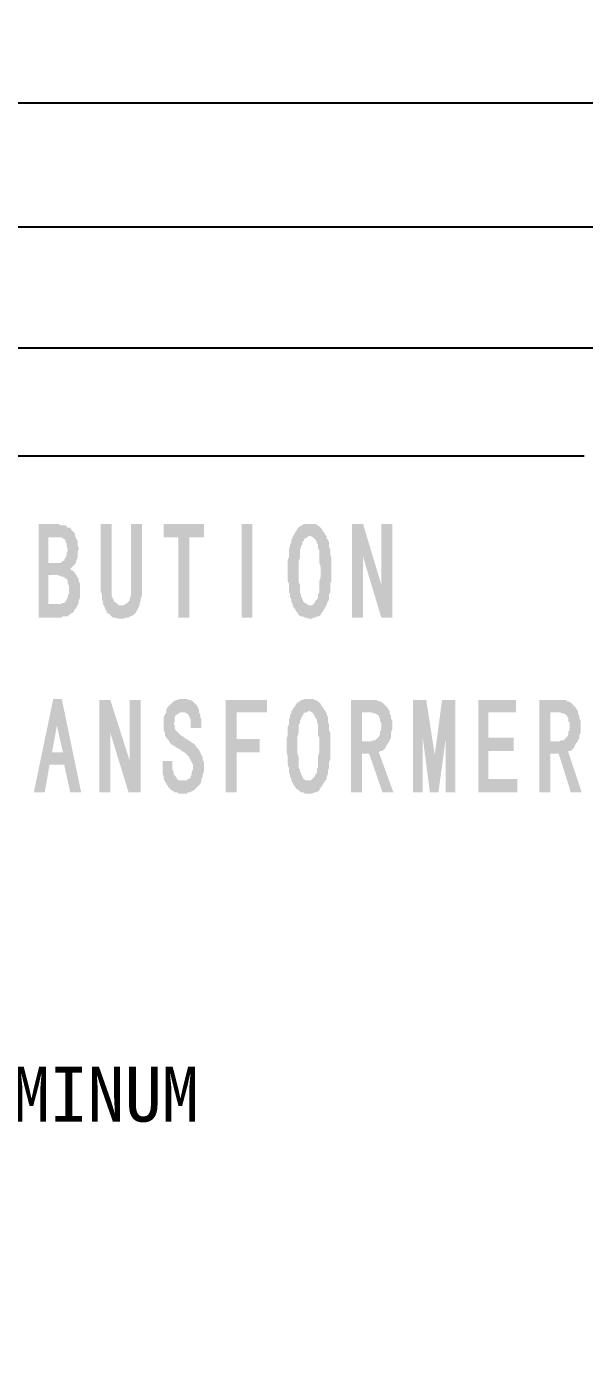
# Model space of a CAD drawing. Header units: millimetres. Extents: x 183355 to 194386, y -190559 to -183233.
# Drawn here: x 194319.7 to 194345.5, y -190002.9 to -189941.2 of the extents above; entities that cross this region are included whole.
import ezdxf

# ---------------------------------------------------------------- set-up
doc = ezdxf.new("R2010")
doc.units = ezdxf.units.MM
doc.header["$LTSCALE"] = 13
doc.layers.add('2', color=3, linetype='Continuous')
doc.layers.add('PDF_Geometry', color=7, linetype='Continuous')
doc.styles.add('PDF FangSong', font='simfang.ttf')
doc.styles.get("Standard").update_dxf_attribs({"font": 'gbenor.shx', "bigfont": 'gbcbig.shx'})
doc.dimstyles.new('ISO-25', dxfattribs={"dimtxt": 2.5, "dimasz": 2.5, "dimexe": 1.25, "dimexo": 0.625, "dimtad": 1, "dimtxsty": 'Standard', "dimcen": 2.5, "dimadec": 0, "dimazin": 0, "dimtfac": 1, "dimtmove": 0, "dimatfit": 3, "dimfxl": 1, "dimarcsym": 0})

# ---------------------------------------------------------------- blocks, each defined once
blk = doc.blocks.new('*D243')
at = {"layer": '2', "color": 0, "linetype": 'Continuous', "lineweight": -2}
for p, q in [((194212.499, -189957.798), (194212.499, -189949.167)), ((194352.466, -189957.798), (194352.466, -189949.167)), ((194214.999, -189950.417), (194349.966, -189950.417))]:
    blk.add_line(p, q, dxfattribs=at)
at = {"layer": '2', "color": 0, "linetype": 'Continuous'}
for points in [[(194214.999, -189950), (194214.999, -189950.834), (194212.499, -189950.417)], [(194349.966, -189950), (194349.966, -189950.834), (194352.466, -189950.417)]]:
    blk.add_solid(points, dxfattribs=at)
at = {"layer": 'Defpoints', "color": 0, "linetype": 'Continuous'}
for p in [(194352.466, -189950.417), (194212.499, -189958.423), (194352.466, -189958.423)]:
    blk.add_point(p, dxfattribs=at)
at = {"layer": '2', "color": 0, "linetype": 'Continuous', "insert": (194282.483, -189948.542), "char_height": 2.5, "attachment_point": 5}
blk.add_mtext('140', dxfattribs=at)
blk = doc.blocks.new('*D244')
at = {"layer": '2', "color": 0, "linetype": 'Continuous', "lineweight": -2}
for p, q in [((194207.5, -189955.383), (194207.5, -189943.427)), ((194357.521, -189955.383), (194357.521, -189943.427)), ((194210, -189944.677), (194355.021, -189944.677))]:
    blk.add_line(p, q, dxfattribs=at)
at = {"layer": '2', "color": 0, "linetype": 'Continuous'}
for points in [[(194210, -189944.261), (194210, -189945.094), (194207.5, -189944.677)], [(194355.021, -189944.261), (194355.021, -189945.094), (194357.521, -189944.677)]]:
    blk.add_solid(points, dxfattribs=at)
at = {"layer": 'Defpoints', "color": 0, "linetype": 'Continuous'}
for p in [(194357.521, -189944.677), (194207.5, -189956.008), (194357.521, -189956.008)]:
    blk.add_point(p, dxfattribs=at)
at = {"layer": '2', "color": 0, "linetype": 'Continuous', "insert": (194282.511, -189942.802), "char_height": 2.5, "attachment_point": 5}
blk.add_mtext('150', dxfattribs=at)

msp = doc.modelspace()

# ---------------------------------------------------------------- hatches: boundary and pattern name
at = {"layer": '2', "linetype": 'Continuous', "transparency": 33554559}
for points in [[(194321.182, -189964.152), (194320.283, -189964.152), (194320.283, -189968.477), (194321.182, -189968.477), (194321.238, -189968.477), (194321.35, -189968.477), (194321.406, -189968.421), (194321.519, -189968.421), (194321.631, -189968.421), (194321.687, -189968.365), (194321.743, -189968.308), (194321.856, -189968.252), (194321.912, -189968.196), (194321.912, -189968.14), (194321.968, -189968.084), (194322.024, -189968.028), (194322.08, -189967.915), (194320.732, -189967.859), (194320.732, -189966.511), (194321.182, -189966.511), (194322.024, -189966.511), (194321.968, -189966.455), (194321.912, -189966.343), (194321.799, -189966.286), (194321.743, -189966.23), (194321.687, -189966.23), (194321.743, -189966.23), (194321.799, -189966.174), (194321.856, -189966.118), (194321.968, -189966.006), (194320.732, -189965.949), (194320.732, -189964.77), (194321.238, -189964.77), (194321.968, -189964.714), (194321.968, -189964.601), (194321.912, -189964.545), (194321.856, -189964.489), (194321.799, -189964.433), (194321.743, -189964.321), (194321.631, -189964.321), (194321.575, -189964.264), (194321.519, -189964.208), (194321.406, -189964.208), (194321.294, -189964.208)], [(194323.653, -189964.152), (194323.147, -189964.152), (194323.147, -189967.185), (194323.147, -189967.241), (194323.204, -189967.41), (194323.204, -189967.522), (194323.204, -189967.634), (194323.26, -189967.747), (194323.26, -189967.859), (194323.316, -189967.971), (194323.372, -189968.084), (194323.372, -189968.14), (194323.428, -189968.14), (194323.428, -189968.252), (194323.541, -189968.308), (194323.597, -189968.365), (194323.653, -189968.421), (194323.709, -189968.477), (194323.821, -189968.477), (194323.934, -189968.533), (194323.99, -189968.533), (194324.102, -189968.533), (194324.215, -189968.533), (194324.327, -189968.477), (194324.439, -189968.477), (194324.495, -189968.421), (194324.552, -189968.421), (194324.664, -189968.365), (194324.72, -189968.308), (194324.776, -189968.252), (194324.832, -189968.14), (194324.889, -189968.028), (194324.945, -189967.915), (194324.102, -189967.915), (194323.99, -189967.915), (194323.934, -189967.859), (194323.878, -189967.803), (194323.765, -189967.747), (194323.765, -189967.691), (194323.709, -189967.578), (194323.653, -189967.466), (194323.653, -189967.354), (194323.653, -189967.185)], [(194325.057, -189964.152), (194324.552, -189964.152), (194324.552, -189967.185), (194324.552, -189967.354), (194324.552, -189967.466), (194324.495, -189967.578), (194324.495, -189967.691), (194324.439, -189967.747), (194324.383, -189967.803), (194324.271, -189967.859), (194324.215, -189967.915), (194324.102, -189967.915), (194324.945, -189967.915), (194324.945, -189967.803), (194325.001, -189967.691), (194325.001, -189967.578), (194325.057, -189967.466), (194325.057, -189967.297), (194325.057, -189967.185)], [(194327.922, -189964.152), (194326.068, -189964.152), (194326.068, -189964.77), (194326.742, -189964.77), (194326.742, -189968.477), (194327.248, -189968.477), (194327.248, -189964.77), (194327.922, -189964.77)], [(194330.168, -189968.477), (194329.663, -189968.477), (194329.663, -189964.152), (194330.168, -189964.152)], [(194332.808, -189964.152), (194332.696, -189964.152), (194332.64, -189964.152), (194332.527, -189964.152), (194332.471, -189964.208), (194332.359, -189964.264), (194332.303, -189964.321), (194332.246, -189964.377), (194332.19, -189964.489), (194332.134, -189964.545), (194332.078, -189964.658), (194332.022, -189964.714), (194332.808, -189964.714), (194332.864, -189964.714), (194332.977, -189964.77), (194333.033, -189964.826), (194333.089, -189964.882), (194333.145, -189964.995), (194333.145, -189965.051), (194333.201, -189965.107), (194333.201, -189965.219), (194333.201, -189965.275), (194333.257, -189965.388), (194333.257, -189965.5), (194333.257, -189965.669), (194333.257, -189965.781), (194333.257, -189965.949), (194333.314, -189966.118), (194333.314, -189966.286), (194333.314, -189966.455), (194333.314, -189966.623), (194333.257, -189966.792), (194333.257, -189966.96), (194333.257, -189967.073), (194333.257, -189967.185), (194333.257, -189967.297), (194333.201, -189967.41), (194333.201, -189967.466), (194333.201, -189967.578), (194333.145, -189967.634), (194333.089, -189967.691), (194333.033, -189967.803), (194332.977, -189967.859), (194332.92, -189967.915), (194332.808, -189967.915), (194333.538, -189967.971), (194333.594, -189967.915), (194333.594, -189967.859), (194333.651, -189967.747), (194333.707, -189967.634), (194333.707, -189967.522), (194333.707, -189967.41), (194333.763, -189967.297), (194333.763, -189967.185), (194333.763, -189967.073), (194333.763, -189966.904), (194333.819, -189966.792), (194333.819, -189966.623), (194333.819, -189966.455), (194333.819, -189966.286), (194333.819, -189966.174), (194333.819, -189966.006), (194333.819, -189965.837), (194333.819, -189965.725), (194333.763, -189965.556), (194333.763, -189965.444), (194333.763, -189965.332), (194333.707, -189965.219), (194333.707, -189965.107), (194333.707, -189964.995), (194333.651, -189964.882), (194333.594, -189964.826), (194333.594, -189964.714), (194333.538, -189964.658), (194333.482, -189964.545), (194333.426, -189964.489), (194333.37, -189964.377), (194333.314, -189964.321), (194333.257, -189964.264), (194333.145, -189964.208), (194333.089, -189964.152), (194332.977, -189964.152), (194332.92, -189964.152)], [(194335.279, -189964.152), (194334.774, -189964.152), (194334.774, -189968.477), (194335.279, -189968.477), (194335.279, -189965.669)], [(194335.279, -189964.152), (194335.279, -189965.669), (194336.122, -189968.477), (194336.122, -189966.96)], [(194336.628, -189964.152), (194336.122, -189964.152), (194336.122, -189966.96), (194336.122, -189968.477), (194336.628, -189968.477)], [(194321.968, -189964.714), (194321.238, -189964.77), (194321.35, -189964.77), (194321.406, -189964.826), (194321.519, -189964.882), (194321.519, -189964.938), (194321.575, -189965.051), (194321.575, -189965.163), (194321.631, -189965.332), (194321.631, -189965.388), (194321.575, -189965.5), (194321.575, -189965.612), (194321.519, -189965.725), (194321.462, -189965.781), (194321.462, -189965.837), (194321.35, -189965.893), (194321.294, -189965.949), (194321.182, -189965.949), (194320.732, -189965.949), (194321.968, -189966.006), (194322.024, -189965.893), (194322.024, -189965.837), (194322.08, -189965.725), (194322.08, -189965.612), (194322.08, -189965.444), (194322.136, -189965.332), (194322.136, -189965.275), (194322.08, -189965.163), (194322.08, -189965.051), (194322.08, -189964.938), (194322.024, -189964.826)], [(194332.022, -189964.714), (194332.022, -189964.77), (194331.966, -189964.882), (194331.966, -189964.995), (194331.909, -189965.107), (194331.909, -189965.163), (194331.853, -189965.332), (194331.853, -189965.444), (194331.853, -189965.556), (194331.853, -189965.669), (194331.797, -189965.837), (194331.797, -189966.006), (194331.797, -189966.174), (194331.797, -189966.286), (194331.797, -189966.343), (194331.797, -189966.455), (194331.797, -189966.623), (194331.797, -189966.792), (194331.853, -189966.904), (194331.853, -189967.073), (194331.853, -189967.185), (194331.853, -189967.297), (194331.909, -189967.41), (194331.909, -189967.522), (194331.966, -189967.634), (194331.966, -189967.747), (194332.022, -189967.859), (194332.022, -189967.915), (194332.078, -189968.028), (194332.134, -189968.084), (194332.19, -189968.196), (194332.246, -189968.252), (194332.303, -189968.365), (194332.415, -189968.421), (194332.471, -189968.421), (194332.583, -189968.477), (194332.64, -189968.477), (194332.752, -189968.533), (194332.808, -189968.533), (194332.92, -189968.533), (194332.977, -189968.477), (194333.089, -189968.477), (194333.145, -189968.421), (194333.257, -189968.421), (194333.314, -189968.365), (194333.37, -189968.252), (194333.426, -189968.196), (194333.482, -189968.084), (194333.538, -189968.028), (194333.538, -189967.971), (194332.808, -189967.915), (194332.752, -189967.915), (194332.696, -189967.859), (194332.583, -189967.803), (194332.527, -189967.747), (194332.471, -189967.634), (194332.471, -189967.578), (194332.415, -189967.522), (194332.415, -189967.41), (194332.359, -189967.354), (194332.359, -189967.241), (194332.359, -189967.073), (194332.359, -189966.96), (194332.303, -189966.848), (194332.303, -189966.68), (194332.303, -189966.511), (194332.303, -189966.286), (194332.303, -189966.174), (194332.303, -189966.006), (194332.303, -189965.893), (194332.359, -189965.725), (194332.359, -189965.556), (194332.359, -189965.444), (194332.359, -189965.332), (194332.415, -189965.219), (194332.415, -189965.163), (194332.471, -189965.107), (194332.471, -189964.995), (194332.527, -189964.938), (194332.583, -189964.826), (194332.696, -189964.77), (194332.752, -189964.714), (194332.808, -189964.714)], [(194322.024, -189966.511), (194321.182, -189966.511), (194321.294, -189966.567), (194321.35, -189966.567), (194321.462, -189966.623), (194321.519, -189966.68), (194321.575, -189966.68), (194321.631, -189966.792), (194321.631, -189966.904), (194321.687, -189967.017), (194321.687, -189967.185), (194321.687, -189967.354), (194321.631, -189967.466), (194321.631, -189967.578), (194321.575, -189967.634), (194321.519, -189967.747), (194321.462, -189967.803), (194321.406, -189967.803), (194321.294, -189967.859), (194321.182, -189967.859), (194321.125, -189967.859), (194320.732, -189967.859), (194322.08, -189967.915), (194322.136, -189967.803), (194322.136, -189967.691), (194322.193, -189967.578), (194322.193, -189967.466), (194322.193, -189967.297), (194322.193, -189967.185), (194322.193, -189967.073), (194322.193, -189966.904), (194322.136, -189966.792), (194322.136, -189966.68), (194322.08, -189966.623)], [(194321.35, -189972.24), (194320.957, -189972.24), (194320.058, -189976.565), (194320.564, -189976.565), (194320.788, -189975.273), (194321.462, -189975.273), (194320.901, -189974.711), (194321.125, -189973.476)], [(194321.35, -189972.24), (194321.125, -189973.476), (194321.406, -189974.711), (194320.901, -189974.711), (194321.462, -189975.273), (194321.743, -189976.565), (194322.249, -189976.565)], [(194323.597, -189972.296), (194323.091, -189972.296), (194323.091, -189976.565), (194323.597, -189976.565), (194323.597, -189973.813)], [(194323.597, -189972.296), (194323.597, -189973.813), (194324.439, -189976.565), (194324.495, -189975.105)], [(194325.001, -189972.296), (194324.495, -189972.296), (194324.495, -189975.105), (194324.439, -189976.565), (194325.001, -189976.565)], [(194326.967, -189972.24), (194326.855, -189972.24), (194326.798, -189972.24), (194326.686, -189972.296), (194326.63, -189972.296), (194326.518, -189972.352), (194326.461, -189972.409), (194326.405, -189972.465), (194326.293, -189972.577), (194326.237, -189972.633), (194326.181, -189972.746), (194326.181, -189972.858), (194326.967, -189972.858), (194327.023, -189972.858), (194327.135, -189972.914), (194327.192, -189972.97), (194327.248, -189973.026), (194327.248, -189973.083), (194327.304, -189973.195), (194327.304, -189973.307), (194327.304, -189973.42), (194327.304, -189973.588), (194327.809, -189973.588), (194327.809, -189973.532), (194327.809, -189973.42), (194327.809, -189973.307), (194327.809, -189973.195), (194327.753, -189973.083), (194327.753, -189972.97), (194327.697, -189972.858), (194327.697, -189972.746), (194327.641, -189972.633), (194327.585, -189972.521), (194327.529, -189972.465), (194327.472, -189972.409), (194327.416, -189972.352), (194327.304, -189972.296), (194327.248, -189972.296), (194327.135, -189972.24), (194327.023, -189972.24)], [(194330.842, -189972.296), (194328.933, -189972.296), (194328.933, -189976.565), (194329.438, -189976.565), (194329.438, -189974.711), (194330.505, -189974.711), (194330.505, -189974.094), (194329.438, -189974.094), (194329.438, -189972.858), (194330.842, -189972.858)], [(194332.752, -189972.24), (194332.64, -189972.24), (194332.583, -189972.24), (194332.471, -189972.296), (194332.415, -189972.296), (194332.359, -189972.352), (194332.246, -189972.409), (194332.19, -189972.465), (194332.134, -189972.577), (194332.078, -189972.633), (194332.022, -189972.746), (194331.966, -189972.802), (194332.752, -189972.802), (194332.808, -189972.802), (194332.92, -189972.858), (194332.977, -189972.914), (194333.033, -189973.026), (194333.089, -189973.139), (194333.145, -189973.195), (194333.145, -189973.307), (194333.201, -189973.42), (194333.201, -189973.532), (194333.201, -189973.644), (194333.201, -189973.757), (194333.201, -189973.925), (194333.257, -189974.037), (194333.257, -189974.206), (194333.257, -189974.431), (194333.257, -189974.543), (194333.257, -189974.711), (194333.201, -189974.88), (194333.201, -189975.048), (194333.201, -189975.161), (194333.201, -189975.273), (194333.201, -189975.385), (194333.145, -189975.498), (194333.145, -189975.61), (194333.145, -189975.666), (194333.089, -189975.722), (194333.033, -189975.835), (194332.977, -189975.891), (194332.92, -189975.947), (194332.864, -189976.003), (194332.752, -189976.003), (194333.482, -189976.116), (194333.538, -189976.003), (194333.594, -189975.947), (194333.594, -189975.835), (194333.651, -189975.722), (194333.651, -189975.666), (194333.651, -189975.554), (194333.707, -189975.442), (194333.707, -189975.273), (194333.707, -189975.161), (194333.763, -189975.048), (194333.763, -189974.88), (194333.763, -189974.711), (194333.763, -189974.599), (194333.763, -189974.431), (194333.763, -189974.262), (194333.763, -189974.094), (194333.763, -189973.981), (194333.763, -189973.813), (194333.707, -189973.7), (194333.707, -189973.532), (194333.707, -189973.42), (194333.651, -189973.307), (194333.651, -189973.195), (194333.651, -189973.083), (194333.594, -189972.97), (194333.594, -189972.914), (194333.538, -189972.802), (194333.482, -189972.746), (194333.426, -189972.633), (194333.37, -189972.577), (194333.314, -189972.465), (194333.257, -189972.409), (194333.201, -189972.352), (194333.089, -189972.296), (194333.033, -189972.296), (194332.977, -189972.24), (194332.864, -189972.24)], [(194335.616, -189972.296), (194334.718, -189972.296), (194334.718, -189976.565), (194335.223, -189976.565), (194335.223, -189974.768), (194335.56, -189974.768), (194336.01, -189974.711), (194336.066, -189974.655), (194336.122, -189974.655), (194336.234, -189974.599), (194336.29, -189974.543), (194336.347, -189974.431), (194336.403, -189974.318), (194336.459, -189974.262), (194335.223, -189974.206), (194335.223, -189972.858), (194335.56, -189972.858), (194336.515, -189972.802), (194336.459, -189972.746), (194336.403, -189972.633), (194336.347, -189972.577), (194336.29, -189972.521), (194336.234, -189972.465), (194336.178, -189972.409), (194336.066, -189972.352), (194336.01, -189972.352), (194335.897, -189972.296), (194335.841, -189972.296), (194335.729, -189972.296)], [(194338.2, -189972.296), (194337.582, -189972.296), (194337.582, -189976.565), (194338.032, -189976.565), (194338.032, -189973.981)], [(194338.2, -189972.296), (194338.032, -189973.981), (194338.369, -189976.565), (194338.593, -189974.824)], [(194339.548, -189972.296), (194338.93, -189972.296), (194338.593, -189974.824), (194338.369, -189976.565), (194338.762, -189976.565), (194339.099, -189974.094)], [(194339.548, -189972.296), (194339.099, -189974.094), (194339.099, -189976.565), (194339.548, -189976.565)], [(194342.356, -189972.296), (194340.615, -189972.296), (194340.615, -189976.565), (194342.413, -189976.565), (194342.413, -189975.947), (194341.065, -189975.947), (194341.065, -189974.655), (194342.244, -189974.655), (194342.244, -189974.037), (194341.065, -189974.037), (194341.065, -189972.858), (194342.356, -189972.858)], [(194344.322, -189972.296), (194343.424, -189972.296), (194343.424, -189976.565), (194343.929, -189976.565), (194343.929, -189974.768), (194344.322, -189974.768), (194344.772, -189974.711), (194344.772, -189974.655), (194344.828, -189974.655), (194344.94, -189974.599), (194344.996, -189974.543), (194345.052, -189974.431), (194345.109, -189974.318), (194345.165, -189974.262), (194343.929, -189974.206), (194343.929, -189972.858), (194344.266, -189972.858), (194345.221, -189972.802), (194345.165, -189972.746), (194345.109, -189972.633), (194345.052, -189972.577), (194344.996, -189972.521), (194344.94, -189972.465), (194344.884, -189972.409), (194344.772, -189972.352), (194344.715, -189972.352), (194344.659, -189972.296), (194344.547, -189972.296), (194344.435, -189972.296)], [(194326.18, -189972.858), (194326.124, -189972.97), (194326.068, -189973.083), (194326.068, -189973.195), (194326.068, -189973.307), (194326.068, -189973.42), (194326.068, -189973.588), (194326.068, -189973.7), (194326.124, -189973.813), (194326.124, -189973.925), (194326.18, -189974.037), (194326.237, -189974.094), (194326.293, -189974.15), (194326.349, -189974.262), (194326.405, -189974.318), (194326.461, -189974.374), (194326.574, -189974.431), (194326.63, -189974.487), (194326.742, -189974.543), (194326.854, -189974.599), (194326.911, -189974.655), (194327.023, -189974.711), (194327.079, -189974.768), (194327.135, -189974.824), (194327.248, -189974.936), (194327.248, -189974.992), (194327.304, -189975.048), (194327.36, -189975.161), (194327.416, -189975.273), (194327.416, -189975.385), (194327.416, -189975.498), (194327.36, -189975.61), (194327.36, -189975.722), (194327.304, -189975.835), (194327.304, -189975.891), (194327.191, -189975.947), (194327.135, -189976.003), (194327.023, -189976.003), (194326.967, -189976.003), (194327.809, -189976.059), (194327.809, -189975.947), (194327.865, -189975.835), (194327.865, -189975.722), (194327.922, -189975.61), (194327.922, -189975.442), (194327.922, -189975.329), (194327.922, -189975.273), (194327.922, -189975.161), (194327.865, -189975.048), (194327.865, -189974.936), (194327.809, -189974.824), (194327.753, -189974.711), (194327.697, -189974.599), (194327.641, -189974.543), (194327.585, -189974.487), (194327.528, -189974.374), (194327.472, -189974.318), (194327.36, -189974.262), (194327.304, -189974.206), (194327.191, -189974.15), (194327.135, -189974.094), (194327.079, -189974.094), (194326.967, -189973.981), (194326.854, -189973.925), (194326.798, -189973.869), (194326.742, -189973.813), (194326.686, -189973.757), (194326.63, -189973.7), (194326.574, -189973.588), (194326.574, -189973.476), (194326.517, -189973.363), (194326.574, -189973.307), (194326.574, -189973.195), (194326.574, -189973.083), (194326.63, -189972.97), (194326.686, -189972.97), (194326.742, -189972.914), (194326.854, -189972.858), (194326.967, -189972.858)], [(194331.966, -189972.802), (194331.966, -189972.914), (194331.909, -189972.97), (194331.909, -189973.083), (194331.853, -189973.195), (194331.853, -189973.307), (194331.853, -189973.42), (194331.797, -189973.532), (194331.797, -189973.644), (194331.797, -189973.813), (194331.797, -189973.925), (194331.741, -189974.094), (194331.741, -189974.262), (194331.741, -189974.431), (194331.741, -189974.599), (194331.741, -189974.711), (194331.797, -189974.88), (194331.797, -189975.049), (194331.797, -189975.161), (194331.797, -189975.273), (194331.853, -189975.442), (194331.853, -189975.554), (194331.853, -189975.666), (194331.909, -189975.723), (194331.909, -189975.835), (194331.966, -189975.947), (194331.966, -189976.003), (194332.022, -189976.116), (194332.078, -189976.228), (194332.134, -189976.284), (194332.19, -189976.397), (194332.303, -189976.453), (194332.359, -189976.509), (194332.415, -189976.565), (194332.527, -189976.565), (194332.583, -189976.621), (194332.696, -189976.621), (194332.752, -189976.621), (194332.864, -189976.621), (194332.92, -189976.621), (194333.033, -189976.565), (194333.089, -189976.565), (194333.201, -189976.509), (194333.257, -189976.453), (194333.314, -189976.34), (194333.37, -189976.284), (194333.426, -189976.172), (194333.482, -189976.116), (194332.752, -189976.003), (194332.696, -189976.003), (194332.64, -189976.003), (194332.527, -189975.947), (194332.471, -189975.835), (194332.415, -189975.723), (194332.415, -189975.666), (194332.359, -189975.61), (194332.359, -189975.498), (194332.303, -189975.442), (194332.303, -189975.329), (194332.303, -189975.217), (194332.303, -189975.049), (194332.303, -189974.936), (194332.246, -189974.768), (194332.246, -189974.599), (194332.246, -189974.431), (194332.246, -189974.318), (194332.246, -189974.15), (194332.246, -189973.981), (194332.303, -189973.813), (194332.303, -189973.701), (194332.303, -189973.532), (194332.303, -189973.42), (194332.359, -189973.364), (194332.359, -189973.251), (194332.415, -189973.195), (194332.415, -189973.139), (194332.471, -189973.026), (194332.527, -189972.914), (194332.64, -189972.858), (194332.696, -189972.858), (194332.752, -189972.802)], [(194336.515, -189972.802), (194335.56, -189972.858), (194335.673, -189972.858), (194335.785, -189972.914), (194335.841, -189972.914), (194335.953, -189972.97), (194336.01, -189973.026), (194336.01, -189973.083), (194336.066, -189973.139), (194336.066, -189973.251), (194336.122, -189973.364), (194336.122, -189973.532), (194336.122, -189973.644), (194336.066, -189973.757), (194336.066, -189973.869), (194336.01, -189973.981), (194335.953, -189974.038), (194335.897, -189974.094), (194335.841, -189974.15), (194335.729, -189974.15), (194335.673, -189974.206), (194335.223, -189974.206), (194336.459, -189974.262), (194336.515, -189974.15), (194336.571, -189974.038), (194336.571, -189973.925), (194336.571, -189973.813), (194336.627, -189973.644), (194336.627, -189973.532), (194336.627, -189973.42), (194336.627, -189973.251), (194336.571, -189973.139), (194336.571, -189973.026), (194336.515, -189972.914)], [(194345.221, -189972.802), (194344.266, -189972.858), (194344.379, -189972.858), (194344.491, -189972.914), (194344.547, -189972.914), (194344.659, -189972.97), (194344.716, -189973.026), (194344.716, -189973.083), (194344.772, -189973.139), (194344.772, -189973.251), (194344.828, -189973.364), (194344.828, -189973.532), (194344.828, -189973.644), (194344.772, -189973.757), (194344.772, -189973.869), (194344.716, -189973.981), (194344.659, -189974.038), (194344.603, -189974.094), (194344.547, -189974.15), (194344.435, -189974.15), (194344.379, -189974.206), (194343.929, -189974.206), (194345.165, -189974.262), (194345.221, -189974.15), (194345.277, -189974.038), (194345.277, -189973.925), (194345.333, -189973.813), (194345.333, -189973.644), (194345.333, -189973.532), (194345.333, -189973.42), (194345.333, -189973.251), (194345.277, -189973.139), (194345.277, -189973.026), (194345.221, -189972.914)], [(194326.461, -189975.105), (194326.012, -189975.105), (194326.012, -189975.329), (194326.012, -189975.498), (194326.012, -189975.61), (194326.012, -189975.722), (194326.068, -189975.835), (194326.068, -189975.947), (194326.124, -189976.059), (194326.18, -189976.172), (194326.237, -189976.228), (194326.293, -189976.34), (194326.349, -189976.396), (194326.405, -189976.453), (194326.517, -189976.509), (194326.574, -189976.565), (194326.686, -189976.565), (194326.742, -189976.621), (194326.854, -189976.621), (194326.967, -189976.621), (194327.023, -189976.621), (194327.135, -189976.621), (194327.191, -189976.565), (194327.304, -189976.565), (194327.36, -189976.509), (194327.472, -189976.453), (194327.528, -189976.396), (194327.585, -189976.34), (194327.641, -189976.284), (194327.697, -189976.228), (194327.753, -189976.172), (194327.809, -189976.059), (194326.967, -189976.003), (194326.911, -189976.003), (194326.854, -189976.003), (194326.742, -189976.003), (194326.686, -189975.947), (194326.63, -189975.835), (194326.574, -189975.779), (194326.517, -189975.722), (194326.517, -189975.61), (194326.461, -189975.498), (194326.461, -189975.329)], [(194336.01, -189974.711), (194335.56, -189974.768), (194336.178, -189976.565), (194336.684, -189976.565)], [(194344.772, -189974.711), (194344.322, -189974.768), (194344.884, -189976.565), (194345.389, -189976.565)]]:
    msp.add_hatch(color=256, dxfattribs=at).paths.add_polyline_path(points)

# ---------------------------------------------------------------- linework, layer by layer
at = {"layer": 'PDF_Geometry', "lineweight": 25}
for points in [[(194207.5, -189956.008), (194357.521, -189956.008), (194357.521, -190131.023), (194207.5, -190131.023), (194207.5, -189956.008)], [(194219.464, -189961.007), (194345.502, -189961.007)]]:
    msp.add_lwpolyline(points, dxfattribs=at)

# ---------------------------------------------------------------- texts
at = {"layer": '2', "linetype": 'Continuous', "insert": (194279.501, -189991.824), "char_height": 2.53409, "attachment_point": 7, "style": 'PDF FangSong'}
msp.add_mtext('\\W0.998476;CONDUCTOR MATERIAL: ALUMINUM', dxfattribs=at)

# ---------------------------------------------------------------- dimensions: what is measured, and where the dimension line sits
at = {"layer": '2', "linetype": 'Continuous'}
for base, p1, p2, picture, middle in [((194357.521, -189944.677), (194207.5, -189956.008), (194357.521, -189956.008), '*D244', (194282.511, -189942.802)), ((194352.466, -189950.417), (194212.499, -189958.423), (194352.466, -189958.423), '*D243', (194282.483, -189948.542))]:
    dim = msp.add_linear_dim(base=base, p1=p1, p2=p2, dimstyle='ISO-25', override={"dimdec": 0}, dxfattribs=at)
    dim.commit()
    dim.dimension.update_dxf_attribs({"geometry": picture, "text_midpoint": middle})

doc.saveas('drawing.dxf')
